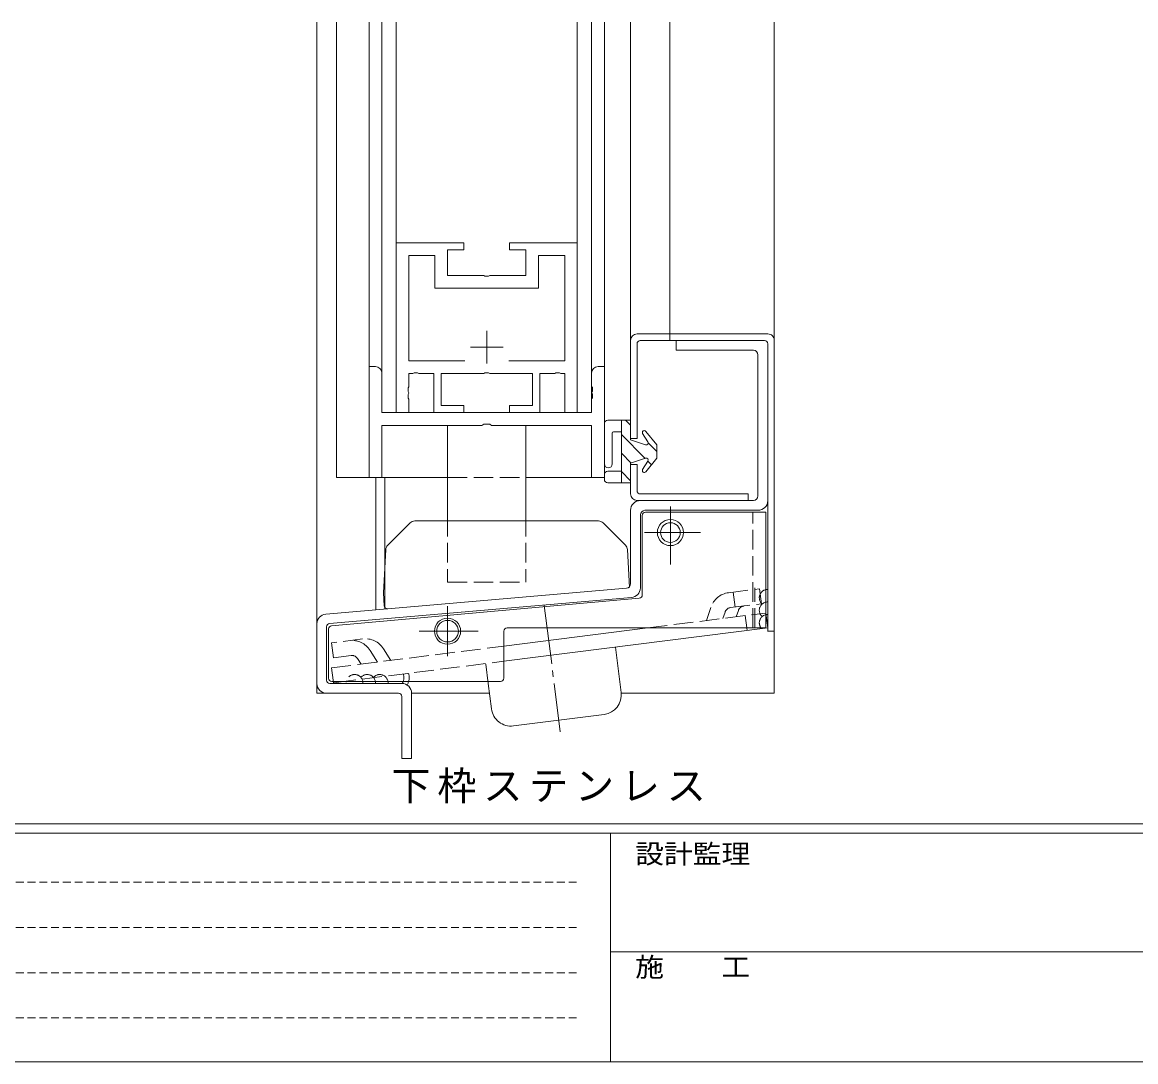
# Model space of a CAD drawing. Units: millimetres on the paper. Extents: x -420 to 373, y -297 to 267.
# Drawn here: x -250.1 to -79.7, y -297 to -137.9 of the extents above; entities that cross this region are included whole.
import ezdxf
from ezdxf.enums import TextEntityAlignment as Align

# ---------------------------------------------------------------- set-up
doc = ezdxf.new("R2010")
doc.units = ezdxf.units.MM
for name, pattern in [('CHAIN2', [12, 9, -1, 1, -1]), ('DASHED1', [1.8, 1.2, -0.6]), ('DASHED3', [4, 3, -1])]:
    doc.linetypes.add(name, pattern=pattern)
for name, color, linetype, lineweight in [('0-1_YKK_ZWAK', 7, 'Continuous', 9), ('0-3_YKK_11', 7, 'Continuous', 9), ('0-4_YKK_12', 2, 'Continuous', 9), ('0-5_YKK_13', 4, 'Continuous', 9)]:
    doc.layers.add(name, color=color, linetype=linetype, lineweight=lineweight)
doc.layers.add('0-2_USER1', color=3, linetype='Continuous')
doc.styles.add('ＭＳ ゴシック', font='')
doc.styles.get('ＭＳ ゴシック').set_extended_font_data('MS Gothic')

msp = doc.modelspace()

# ---------------------------------------------------------------- linework, layer by layer
at = {"layer": '0-1_YKK_ZWAK'}
for p, q in [((352.3, -260.6), (-417.7, -260.6)), ((314.5, -262), (-417.7, -262)), ((-160.1, -262), (-160.1, -297)), ((-160.1, -280.199), (-31.3, -280.199)), ((-417.7, -297), (314.5, -297))]:
    msp.add_line(p, q, dxfattribs=at)
at = {"layer": '0-1_YKK_ZWAK', "linetype": 'DASHED1'}
for p, q in [((-413.101, -269.512), (-164.909, -269.512)), ((-413.101, -276.441), (-164.909, -276.441)), ((-413.101, -283.37), (-164.909, -283.37)), ((-413.101, -290.298), (-164.909, -290.298))]:
    msp.add_line(p, q, dxfattribs=at)
at = {"layer": '0-3_YKK_11'}
for p, q in [((-182.543, -171.65), (-192.893, -171.65)), ((-192.893, -171.65), (-192.893, -197.65)), ((-182.543, -172.75), (-182.543, -171.65)), ((-175.543, -171.65), (-175.543, -172.75)), ((-165.193, -171.65), (-175.543, -171.65)), ((-165.193, -197.65), (-165.193, -171.65)), ((-190.963, -173.58), (-186.973, -173.58)), ((-190.963, -189.72), (-190.963, -173.58)), ((-186.973, -173.58), (-186.973, -178.58)), ((-185.043, -172.75), (-182.543, -172.75)), ((-185.043, -176.65), (-185.043, -172.75)), ((-175.543, -172.75), (-173.043, -172.75)), ((-173.043, -172.75), (-173.043, -176.65)), ((-171.113, -173.58), (-167.123, -173.58)), ((-171.113, -178.58), (-171.113, -173.58)), ((-167.123, -173.58), (-167.123, -189.72)), ((-179.501, -176.65), (-185.043, -176.65)), ((-179.318, -176.77), (-179.501, -176.65)), ((-178.768, -176.77), (-179.318, -176.77)), ((-178.584, -176.65), (-178.768, -176.77)), ((-173.043, -176.65), (-178.584, -176.65)), ((-186.973, -178.58), (-171.113, -178.58)), ((-179.043, -185.15), (-179.043, -190.15)), ((-181.543, -187.65), (-176.543, -187.65)), ((-197.043, -190.6), (-196.093, -190.6)), ((-197.043, -207.6), (-197.043, -190.6)), ((-182.393, -189.72), (-190.963, -189.72)), ((-182.393, -189.72), (-190.963, -189.72)), ((-167.123, -189.72), (-175.692, -189.72)), ((-161.993, -190.6), (-161.043, -190.6)), ((-161.043, -190.6), (-161.043, -207.6)), ((-195.093, -191.6), (-195.093, -197.65)), ((-190.963, -191.65), (-190.351, -191.65)), ((-190.963, -193.692), (-190.963, -191.65)), ((-190.351, -191.65), (-190.168, -191.53)), ((-190.168, -191.53), (-189.618, -191.53)), ((-189.618, -191.53), (-189.434, -191.65)), ((-189.434, -191.65), (-187.143, -191.65)), ((-187.143, -191.65), (-187.143, -197.65)), ((-186.043, -191.65), (-179.501, -191.65)), ((-186.043, -196.55), (-186.043, -191.65)), ((-179.501, -191.65), (-179.318, -191.53)), ((-179.318, -191.53), (-178.768, -191.53)), ((-178.768, -191.53), (-178.584, -191.65)), ((-178.584, -191.65), (-172.043, -191.65)), ((-172.043, -191.65), (-172.043, -196.55)), ((-170.943, -191.65), (-168.651, -191.65)), ((-170.943, -197.65), (-170.943, -191.65)), ((-168.651, -191.65), (-168.468, -191.53)), ((-168.468, -191.53), (-167.918, -191.53)), ((-167.918, -191.53), (-167.734, -191.65)), ((-167.734, -191.65), (-167.123, -191.65)), ((-167.123, -191.65), (-167.123, -197.65)), ((-162.993, -193.637), (-162.993, -191.6)), ((-191.083, -193.875), (-190.963, -193.692)), ((-191.083, -194.425), (-191.083, -193.875)), ((-162.873, -193.82), (-162.993, -193.637)), ((-162.873, -194.37), (-162.873, -193.82)), ((-190.963, -194.608), (-191.083, -194.425)), ((-191.083, -194.875), (-190.963, -194.692)), ((-191.083, -195.425), (-191.083, -194.875)), ((-190.963, -195.608), (-191.083, -195.425)), ((-190.963, -194.692), (-190.963, -194.608)), ((-190.963, -197.65), (-190.963, -195.608)), ((-162.993, -194.553), (-162.873, -194.37)), ((-162.993, -194.637), (-162.993, -194.553)), ((-162.873, -194.82), (-162.993, -194.637)), ((-162.993, -195.553), (-162.873, -195.37)), ((-162.993, -197.65), (-162.993, -195.553)), ((-162.873, -195.37), (-162.873, -194.82)), ((-182.543, -196.55), (-186.043, -196.55)), ((-182.543, -197.65), (-182.543, -196.55)), ((-175.543, -196.55), (-175.543, -197.65)), ((-172.043, -196.55), (-175.543, -196.55)), ((-195.093, -197.65), (-162.993, -197.65)), ((-192.893, -197.65), (-190.963, -197.65)), ((-187.143, -197.65), (-182.543, -197.65)), ((-175.543, -197.65), (-170.943, -197.65)), ((-167.123, -197.65), (-165.193, -197.65)), ((-195.093, -199.6), (-195.093, -207.6)), ((-179.784, -199.6), (-195.093, -199.6)), ((-179.506, -199.412), (-179.784, -199.6)), ((-178.579, -199.412), (-179.506, -199.412)), ((-178.301, -199.6), (-178.579, -199.412)), ((-162.993, -199.6), (-178.301, -199.6)), ((-162.993, -207.6), (-162.993, -199.6)), ((-195.093, -207.6), (-197.043, -207.6)), ((-161.043, -207.6), (-162.993, -207.6))]:
    msp.add_line(p, q, dxfattribs=at)
for centre, start, end in [((-196.093, -191.6), 0, 89.99998), ((-161.993, -191.6), 90, 179.99998)]:
    msp.add_arc(centre, 1, start, end, dxfattribs=at)
at = {"layer": '0-4_YKK_12'}
for p, q in [((-205.043, -137.895), (-205.043, -240.6)), ((-202.043, -207.6), (-202.043, -137.895)), ((-197.043, -137.895), (-197.043, -193.575)), ((-195.093, -137.895), (-195.093, -197.35)), ((-192.893, -137.895), (-192.893, -197.65)), ((-165.193, -197.65), (-165.193, -137.895)), ((-162.993, -197.35), (-162.993, -137.895)), ((-161.043, -137.895), (-161.043, -190.6)), ((-157.043, -137.895), (-157.043, -198.894)), ((-151.042, -137.895), (-151.042, -186.6)), ((-135.043, -137.895), (-135.043, -195.9)), ((-202.043, -207.6), (-185.043, -207.6)), ((-196.043, -207.6), (-196.043, -227.813)), ((-194.643, -207.6), (-194.643, -227.69)), ((-173.043, -207.6), (-162.443, -207.6)), ((-135.043, -220.554), (-135.043, -240.6)), ((-205.043, -240.6), (-203.543, -240.604)), ((-190.551, -240.6), (-178.625, -240.6)), ((-158.468, -240.6), (-135.043, -240.6))]:
    msp.add_line(p, q, dxfattribs=at)
at = {"layer": '0-4_YKK_12', "linetype": 'DASHED3'}
msp.add_line((-185.043, -207.6), (-173.043, -207.6), dxfattribs=at)
at = {"layer": '0-5_YKK_13'}
for p, q in [((-156.048, -185.596), (-136.043, -185.595)), ((-151.043, -185.596), (-151.043, -186.596)), ((-157.048, -201.6), (-157.048, -186.596)), ((-156.048, -201.6), (-156.048, -187.096)), ((-155.548, -186.596), (-136.543, -186.595)), ((-150.043, -186.6), (-150.043, -188.1)), ((-136.043, -187.095), (-136.043, -231.1)), ((-135.043, -186.595), (-135.043, -231.1)), ((-138.243, -188.1), (-150.043, -188.1)), ((-137.543, -188.8), (-137.543, -210.399)), ((-136.043, -196.676), (-136.043, -211.099)), ((-161.043, -205.5), (-161.043, -199.3)), ((-157.043, -198.8), (-160.543, -198.8)), ((-158.443, -198.8), (-158.443, -208.4)), ((-157.043, -199.59), (-157.833, -198.8)), ((-157.043, -201.8), (-157.043, -198.8)), ((-185.043, -199.6), (-185.043, -213.6)), ((-173.043, -199.6), (-173.043, -213.6)), ((-159.843, -200.8), (-159.843, -205.5)), ((-159.643, -200.6), (-158.443, -200.6)), ((-154.818, -204.643), (-158.443, -201.018)), ((-154.389, -202.14), (-155.196, -200.86)), ((-154.708, -200.513), (-153.043, -202.6)), ((-157.048, -201.6), (-156.048, -201.6)), ((-157.043, -201.8), (-154.739, -202.584)), ((-153.043, -203.59), (-154.343, -202.29)), ((-153.043, -204.6), (-153.043, -202.6)), ((-156.928, -205.361), (-158.443, -203.847)), ((-157.048, -205.6), (-157.048, -210.097)), ((-157.048, -205.6), (-156.048, -205.6)), ((-157.043, -205.4), (-154.739, -204.616)), ((-157.043, -208.4), (-157.043, -205.4)), ((-156.048, -209.597), (-156.048, -205.6)), ((-154.389, -205.06), (-155.196, -206.34)), ((-154.708, -206.687), (-153.043, -204.6)), ((-153.85, -205.611), (-154.394, -205.068)), ((-161.043, -207.1), (-161.043, -207.9)), ((-158.443, -206.6), (-160.543, -206.6)), ((-157.043, -208.075), (-158.443, -206.675)), ((-160.543, -208.4), (-157.043, -208.4)), ((-156.048, -211.097), (-139.048, -211.097)), ((-155.548, -210.097), (-139.048, -210.097)), ((-155.543, -211.1), (-138.243, -211.099)), ((-139.048, -210.097), (-139.048, -211.097)), ((-157.043, -212.6), (-157.043, -223.821)), ((-154.843, -212.6), (-137.543, -212.599)), ((-154.745, -212.9), (-136.343, -212.9)), ((-136.343, -230.6), (-136.343, -212.9)), ((-190.769, -214.517), (-194.205, -217.952)), ((-161.951, -214.224), (-190.062, -214.224)), ((-157.809, -217.952), (-161.244, -214.517)), ((-155.543, -213.3), (-155.543, -224.463)), ((-155.245, -225.533), (-155.245, -213.4)), ((-194.843, -225.214), (-194.496, -218.607)), ((-157.214, -224.396), (-157.517, -218.607)), ((-157.683, -224.518), (-203.671, -228.482)), ((-203.086, -229.937), (-156.914, -225.958)), ((-155.701, -226.031), (-202.792, -230.263)), ((-194.843, -225.214), (-194.739, -227.195)), ((-205.043, -239.1), (-205.043, -229.976)), ((-203.543, -230.435), (-203.543, -238.6)), ((-203.247, -238.3), (-203.247, -230.761)), ((-176.443, -233.384), (-154.398, -230.6)), ((-176.443, -235.702), (-136.043, -230.6)), ((-176.443, -238.3), (-176.443, -231.1)), ((-175.943, -230.6), (-136.343, -230.6)), ((-139.243, -230.6), (-139.193, -230.998)), ((-135.043, -231.1), (-136.043, -231.1)), ((-158.48, -240.489), (-159.357, -233.545)), ((-203.043, -239.1), (-192.043, -239.1)), ((-176.943, -238.8), (-202.747, -238.8)), ((-202.564, -238.605), (-202.515, -238.995)), ((-202.515, -238.995), (-202.041, -238.936)), ((-178.323, -242.996), (-178.815, -239.1)), ((-192.543, -240.6), (-203.543, -240.6)), ((-192.043, -241.1), (-192.043, -250.6)), ((-190.543, -250.6), (-190.543, -240.6)), ((-174.97, -245.596), (-161.081, -243.842)), ((-192.043, -250.6), (-190.543, -250.6))]:
    msp.add_line(p, q, dxfattribs=at)
at = {"layer": '0-5_YKK_13', "linetype": 'CHAIN2'}
for p, q in [((-150.943, -212.026), (-150.943, -220.889)), ((-146.329, -216), (-154.893, -216)), ((-185.043, -227.279), (-185.043, -234.921)), ((-170.24, -227.187), (-167.802, -246.486)), ((-180.373, -231.1), (-189.712, -231.1))]:
    msp.add_line(p, q, dxfattribs=at)
at = {"layer": '0-5_YKK_13', "linetype": 'DASHED3'}
for p, q in [((-138.343, -230.6), (-138.343, -212.9)), ((-185.043, -213.6), (-185.043, -223.6)), ((-173.043, -213.6), (-173.043, -223.6)), ((-185.043, -223.6), (-173.043, -223.6)), ((-142.047, -225.21), (-137.303, -224.611)), ((-138.043, -230.6), (-138.043, -224.444)), ((-137.303, -224.611), (-137.015, -226.893)), ((-141.328, -225.119), (-141.04, -227.401)), ((-145.428, -229.467), (-144.769, -227.456)), ((-142.584, -228.173), (-142.903, -229.148)), ((-141.759, -227.492), (-137.015, -226.893)), ((-140.537, -227.914), (-140.857, -228.89)), ((-154.398, -230.6), (-136.331, -228.318)), ((-139.481, -228.716), (-139.243, -230.6)), ((-136.331, -228.318), (-136.043, -230.6)), ((-202.803, -236.713), (-176.443, -233.384)), ((-198.039, -232.282), (-202.783, -232.881)), ((-202.783, -232.881), (-202.495, -235.163)), ((-199.798, -234.822), (-202.495, -235.163)), ((-196.89, -234.039), (-195.752, -235.823)), ((-193.706, -235.565), (-194.844, -233.781)), ((-202.803, -236.713), (-202.564, -238.605)), ((-202.041, -238.936), (-176.443, -235.702)), ((-198.829, -235.276), (-198.277, -236.142)), ((-178.815, -239.1), (-179.2, -236.051))]:
    msp.add_line(p, q, dxfattribs=at)
at = {"layer": '0-5_YKK_13'}
for centre, radius in [((-150.943, -216), 2), ((-150.943, -216), 1.5), ((-185.043, -231.1), 2), ((-185.043, -231.1), 1.65)]:
    msp.add_circle(centre, radius, dxfattribs=at)
for centre, radius, start, end in [((-156.048, -186.596), 1, 90.00203, 180), ((-136.043, -186.595), 1, 0, 90.00203), ((-155.548, -187.096), 0.5, 90.00203, 180), ((-136.543, -187.095), 0.5, 0, 90.00203), ((-138.243, -188.8), 0.7, 0, 90), ((-160.543, -199.3), 0.5, 90, 180), ((-159.643, -200.8), 0.2, 90, 180), ((-154.943, -200.7), 0.3, 38.58965, 212.24754), ((-154.643, -202.3), 0.3, 251.20265, 32.24754), ((-160.443, -205.5), 0.6, 180, 0), ((-154.643, -204.9), 0.3, 327.75244, 108.79733), ((-160.543, -207.1), 0.5, 90, 180), ((-154.943, -206.5), 0.3, 147.75244, 321.41034), ((-160.543, -207.9), 0.5, 180, 270), ((-156.048, -210.097), 1, 180, 270), ((-155.543, -212.6), 1.5, 90.00203, 180), ((-155.548, -209.597), 0.5, 180, 270), ((-138.243, -210.399), 0.7, 270.00203, 0), ((-137.543, -211.099), 1.5, 270.00203, 0), ((-154.843, -213.3), 0.7, 90.00203, 180), ((-154.745, -213.4), 0.5, 90, 180), ((-190.062, -215.224), 1, 90, 135), ((-161.951, -215.224), 1, 44.99998, 90), ((-193.498, -218.66), 1, 135, 177), ((-158.516, -218.66), 1, 2.99998, 44.99998), ((-157.743, -223.821), 0.7, 274.92564, 0), ((-157.043, -224.463), 1.5, 274.92564, 0), ((-155.745, -225.533), 0.5, 275.13495, 0), ((-194.24, -227.169), 0.5, 182.99998, 274.99998), ((-203.543, -229.976), 1.5, 94.92564, 180), ((-203.043, -230.435), 0.5, 94.92564, 180), ((-202.747, -230.761), 0.5, 95.13495, 180), ((-175.943, -231.1), 0.5, 90, 180), ((-202.747, -238.3), 0.5, 180, 270), ((-176.943, -238.3), 0.5, 270, 0), ((-203.543, -239.1), 1.5, 180, 270), ((-203.043, -238.6), 0.5, 180, 270), ((-192.043, -240.6), 1.5, 0, 90), ((-192.543, -241.1), 0.5, 0, 90), ((-161.457, -240.865), 3, 277.19829, 7.19829), ((-175.346, -242.62), 3, 187.19829, 277.19829)]:
    msp.add_arc(centre, radius, start, end, dxfattribs=at)
at = {"layer": '0-5_YKK_13', "linetype": 'DASHED3'}
for centre, radius, start, end in [((-136.059, -225.983), 1.28, 90, 228.59315), ((-141.633, -228.484), 3.3, 97.19829, 161.86069), ((-141.633, -228.484), 1, 97.19829, 161.86069), ((-139.587, -228.225), 1, 97.19829, 161.86069), ((-136.059, -227.903), 1.28, 90, 228.59036), ((-136.059, -229.823), 1.28, 89.27542, 273.83997), ((-199.672, -235.814), 3.3, 32.5359, 97.19829), ((-197.626, -235.556), 3.3, 32.5359, 97.19829), ((-199.672, -235.814), 1, 32.5359, 97.19829), ((-199.267, -239.014), 1.28, 0, 183.83997), ((-197.347, -239.014), 1.28, 0, 138.59036), ((-195.427, -239.014), 1.28, 0, 138.59315), ((-193.269, -238.228), 1.54, 325.51653, 22.1467), ((-193.112, -238.171), 2.2, 331.04678, 16.63698)]:
    msp.add_arc(centre, radius, start, end, dxfattribs=at)

# ---------------------------------------------------------------- texts
at = {"layer": '0-1_YKK_ZWAK', "style": 'ＭＳ ゴシック', "width": 1.1}
for s, p in [('設計監理', (-156.331, -267.533)), ('施\u3000\u3000工', (-156.331, -284.854))]:
    msp.add_text(s, height=2.933, dxfattribs=at).set_placement(p, align=Align.BOTTOM_LEFT)
at = {"layer": '0-2_USER1', "insert": (-193.64, -257.433), "char_height": 4.399, "attachment_point": 7, "style": 'ＭＳ ゴシック'}
msp.add_mtext('\\T1.17;下枠ステンレス', dxfattribs=at)

doc.saveas('drawing.dxf')
